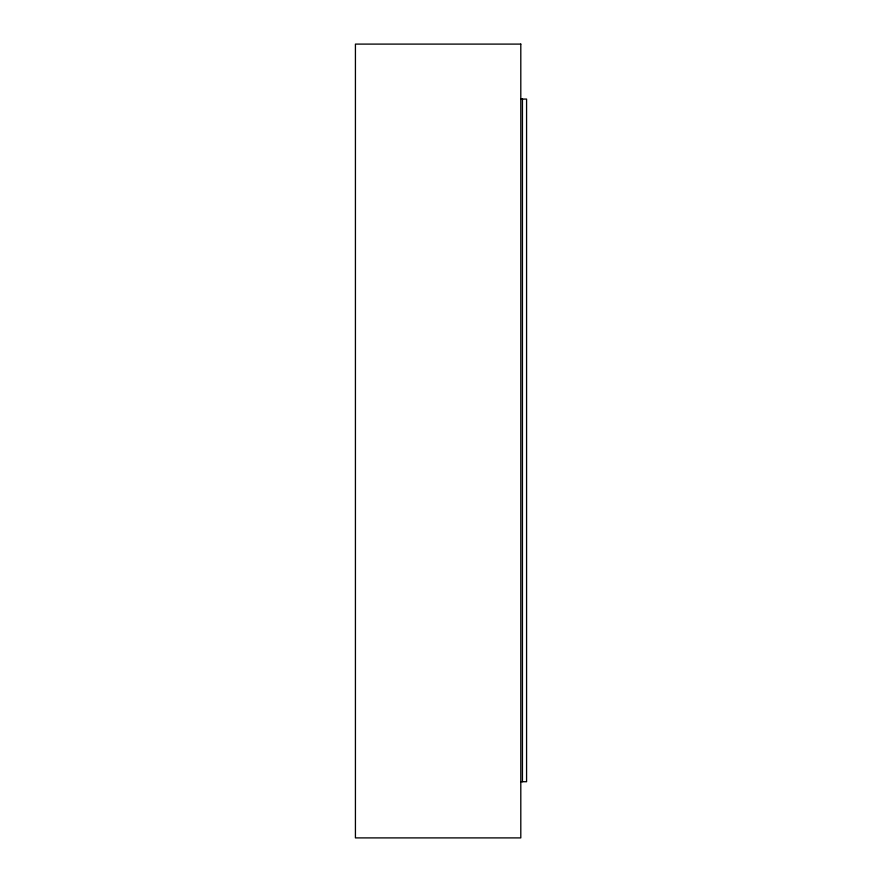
<?xml version="1.0" encoding="UTF-8"?>
<svg xmlns="http://www.w3.org/2000/svg" width="882" height="882" viewBox="0 0 882 882"><rect width="100%" height="100%" fill="white"/><g stroke="black" fill="none" stroke-linecap="round" stroke-linejoin="round"><path stroke-width="1.32" d="M520.799 99.071L526.576 99.071L526.576 781.717L520.799 781.717M522.442 99.071L522.442 781.717M520.799 44.1L355.424 44.1L355.424 837.9L520.799 837.9L520.799 44.1"/></g></svg>
